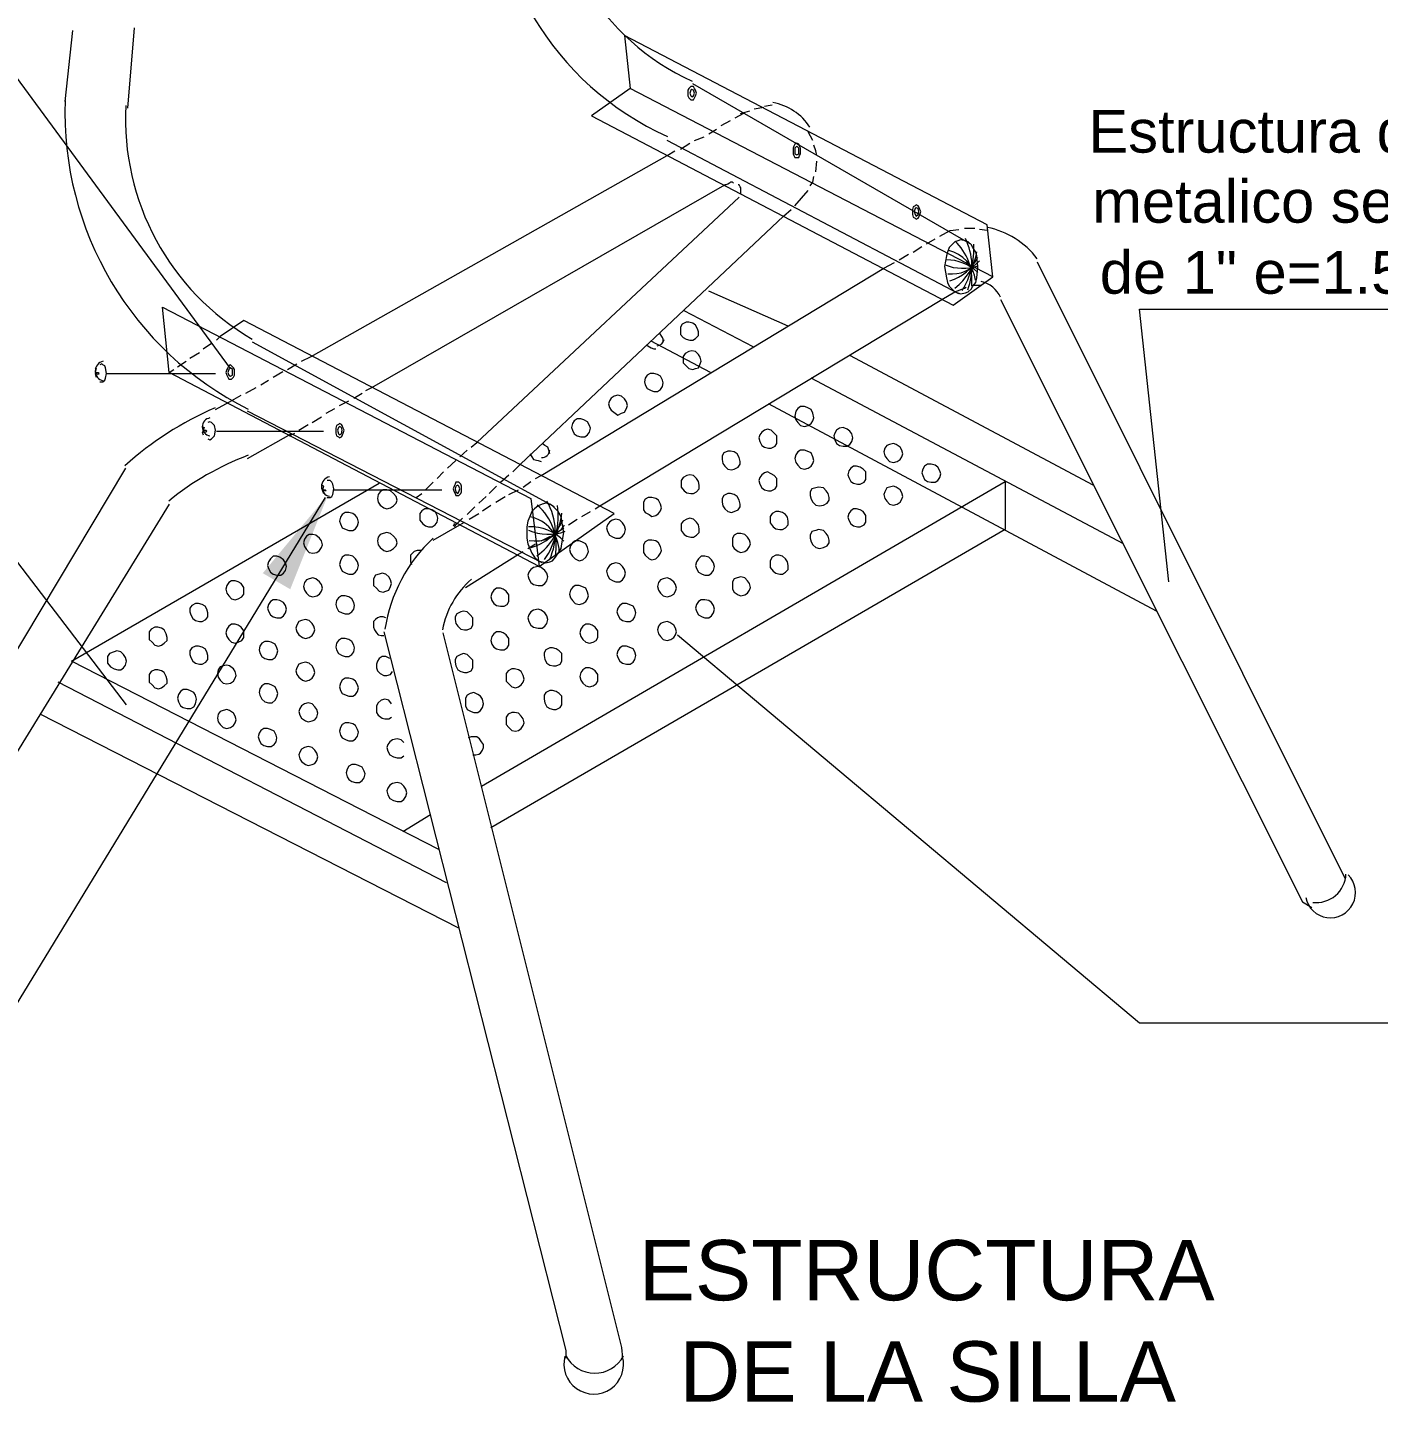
# Model space of a CAD drawing. Header units: inches. Extents: x 0.22 to 6.49, y 0.27 to 4.47.
# Drawn here: x 0.966 to 1.932, y 2.025 to 3.008 of the extents above; entities that cross this region are included whole.
import ezdxf

# ---------------------------------------------------------------- set-up
doc = ezdxf.new("R2010")
doc.units = ezdxf.units.IN
doc.header["$MEASUREMENT"] = 0
for name, color, linetype in [('PDF_PDF10_PDF9_PDF3_PDF5_0', 7, 'Continuous'), ('PDF_PDF10_PDF9_PDF3_PDF5_COTAS-01', 7, 'Continuous'), ('PDF_PDF10_PDF9_PDF3_PDF9_0', 7, 'Continuous'), ('PDF_Texto', 7, 'Continuous')]:
    doc.layers.add(name, color=color, linetype=linetype)
doc.styles.add('PDF Arial', font='arial.ttf')

msp = doc.modelspace()

# ---------------------------------------------------------------- linework, layer by layer
at = {"layer": 'PDF_PDF10_PDF9_PDF3_PDF5_0', "lineweight": 18}
for points in [[(1.04205, 3.0077), (1.03731, 2.95017)], [(0.99805, 3.00567), (0.99264, 2.95491)], [(1.63966, 2.85339), (1.44136, 2.96777)], [(1.63154, 2.81752), (1.42308, 2.92716)], [(1.16861, 2.77285), (1.42308, 2.91633)], [(1.21192, 2.75052), (1.46437, 2.89535)], [(1.47452, 2.88655), (1.28705, 2.71126)], [(1.50633, 2.87302), (1.31818, 2.69569)], [(1.33307, 2.68757), (1.57807, 2.83579)], [(1.68771, 2.84053), (1.90767, 2.39926)], [(1.37503, 2.66592), (1.61936, 2.81346)], [(1.50972, 2.79451), (1.45286, 2.81955)], [(1.66132, 2.81346), (1.87722, 2.38301), (1.88399, 2.37895)], [(1.48467, 2.77962), (1.43527, 2.80534)], [(1.34255, 2.66524), (1.12665, 2.783)], [(1.45422, 2.76134), (1.41158, 2.78368)], [(1.72764, 2.6808), (1.55371, 2.77353)], [(1.7493, 2.63884), (1.52596, 2.75728)], [(1.10025, 2.73495), (1.1104, 2.74036)], [(1.33375, 2.62531), (1.12326, 2.7336)], [(1.77299, 2.59079), (1.4955, 2.73901)], [(1.12326, 2.69976), (1.1544, 2.71735)], [(1.03596, 2.69299), (0.79434, 2.28894), (0.79434, 2.28352)], [(1.06709, 2.66727), (0.82547, 2.27405)], [(1.25592, 2.64155), (1.27487, 2.65238)], [(1.27893, 2.60771), (1.31683, 2.6314)], [(1.22072, 2.5759), (1.35067, 2.06221), (1.35067, 2.0568)], [(1.26268, 2.57522), (1.3906, 2.06424), (1.39128, 2.0568)], [(1.25998, 2.42024), (0.99738, 2.55492)], [(1.26539, 2.39655), (0.9879, 2.54003)], [(1.27419, 2.36406), (0.97504, 2.51702)]]:
    msp.add_lwpolyline(points, dxfattribs=at)
at = {"layer": 'PDF_PDF10_PDF9_PDF3_PDF5_0', "lineweight": 13}
for points in [[(1.11108, 2.76405), (0.95812, 2.97251)], [(1.78179, 2.61177), (1.76081, 2.80669)], [(1.02242, 2.76067), (1.10025, 2.76067)], [(1.03663, 2.52379), (0.8742, 2.7363), (0.66913, 2.7363)], [(1.10093, 2.71938), (1.17741, 2.71938)], [(1.18485, 2.67742), (1.26201, 2.67742)], [(1.17876, 2.67201), (0.86472, 2.15696), (0.61296, 2.15696)], [(1.43053, 2.57387), (1.76081, 2.29638)]]:
    msp.add_lwpolyline(points, dxfattribs=at)
at = {"layer": 'PDF_PDF10_PDF9_PDF3_PDF5_0', "lineweight": 5}
for points in [[(1.44068, 2.95626), (1.44204, 2.95626), (1.44271, 2.95762), (1.44339, 2.95897), (1.44407, 2.961), (1.44339, 2.96303), (1.44271, 2.96438), (1.44204, 2.96574), (1.44068, 2.96574), (1.44, 2.96574), (1.43865, 2.96438), (1.43797, 2.96303), (1.43797, 2.961), (1.43797, 2.95897), (1.43865, 2.95762), (1.44, 2.95626)], [(1.44068, 2.96371), (1.44, 2.96303), (1.43933, 2.961), (1.44, 2.95897), (1.44068, 2.95829), (1.44204, 2.95897), (1.44271, 2.961), (1.44204, 2.96303)], [(1.51581, 2.91498), (1.51716, 2.91498), (1.51784, 2.91633), (1.51851, 2.91768), (1.51851, 2.91972), (1.51851, 2.92175), (1.51784, 2.9231), (1.51716, 2.92445), (1.51581, 2.92513), (1.51445, 2.92445), (1.51378, 2.9231), (1.5131, 2.92175), (1.5131, 2.91972), (1.5131, 2.91768), (1.51378, 2.91633), (1.51445, 2.91498)], [(1.51581, 2.9231), (1.51445, 2.92175), (1.51445, 2.91972), (1.51445, 2.91768), (1.51581, 2.91701), (1.51716, 2.91768), (1.51716, 2.91972), (1.51716, 2.92175)], [(1.60108, 2.87099), (1.60244, 2.87166), (1.60311, 2.87234), (1.60379, 2.87437), (1.60447, 2.8764), (1.60379, 2.87775), (1.60311, 2.87978), (1.60244, 2.88046), (1.60108, 2.88114), (1.60041, 2.88046), (1.59905, 2.87978), (1.59838, 2.87775), (1.59838, 2.8764), (1.59838, 2.87437), (1.59905, 2.87234), (1.60041, 2.87166)], [(1.60108, 2.87911), (1.60041, 2.87843), (1.59973, 2.8764), (1.60041, 2.87437), (1.60108, 2.87302), (1.60244, 2.87437), (1.60311, 2.8764), (1.60244, 2.87843)], [(1.11108, 2.75661), (1.11176, 2.75661), (1.11311, 2.75796), (1.11379, 2.75931), (1.11379, 2.76134), (1.11379, 2.76337), (1.11311, 2.76473), (1.11176, 2.76608), (1.11108, 2.76676), (1.10973, 2.76608), (1.10905, 2.76473), (1.10837, 2.76337), (1.1077, 2.76134), (1.10837, 2.75931), (1.10905, 2.75796), (1.10973, 2.75661)], [(1.11108, 2.76473), (1.10973, 2.76337), (1.10905, 2.76134), (1.10973, 2.75931), (1.11108, 2.75864), (1.11243, 2.75931), (1.11243, 2.76134), (1.11243, 2.76337)], [(1.18891, 2.71464), (1.19027, 2.71532), (1.19094, 2.716), (1.19162, 2.71803), (1.1923, 2.72006), (1.19162, 2.72141), (1.19094, 2.72344), (1.19027, 2.72412), (1.18891, 2.7248), (1.18824, 2.72412), (1.18688, 2.72344), (1.1862, 2.72141), (1.1862, 2.72006), (1.1862, 2.71803), (1.18688, 2.716), (1.18824, 2.71532)], [(1.18891, 2.72277), (1.18824, 2.72209), (1.18756, 2.72006), (1.18824, 2.71735), (1.18891, 2.71668), (1.19027, 2.71735), (1.19094, 2.72006), (1.19027, 2.72209)], [(1.27351, 2.67336), (1.27419, 2.67336), (1.27554, 2.67471), (1.27622, 2.67607), (1.27622, 2.6781), (1.27622, 2.68013), (1.27554, 2.68148), (1.27419, 2.68284), (1.27351, 2.68284), (1.27216, 2.68284), (1.27148, 2.68148), (1.2708, 2.68013), (1.27013, 2.6781), (1.2708, 2.67607), (1.27148, 2.67471), (1.27216, 2.67336)], [(1.27351, 2.6808), (1.27216, 2.68013), (1.27148, 2.6781), (1.27216, 2.67607), (1.27351, 2.67471), (1.27419, 2.67607), (1.27487, 2.6781), (1.27419, 2.68013)]]:
    msp.add_lwpolyline(points, close=True, dxfattribs=at)
at = {"layer": 'PDF_PDF10_PDF9_PDF3_PDF5_0', "lineweight": 18}
for points in [[(1.63289, 2.8561), (1.63086, 2.85542), (1.62883, 2.85474), (1.6268, 2.85271), (1.62477, 2.85068), (1.62342, 2.8473), (1.62274, 2.84459), (1.62139, 2.83715), (1.62274, 2.82902), (1.62342, 2.82564), (1.62477, 2.82293), (1.6268, 2.8209), (1.62883, 2.81887), (1.63086, 2.8182), (1.63289, 2.81752), (1.63628, 2.8182), (1.63831, 2.81887), (1.64034, 2.8209), (1.64169, 2.82293), (1.64372, 2.82564), (1.6444, 2.82902), (1.64508, 2.83715), (1.6444, 2.84459), (1.64372, 2.8473), (1.64169, 2.85068), (1.64034, 2.85271), (1.63831, 2.85474), (1.63628, 2.85542)], [(1.33645, 2.66795), (1.33375, 2.66727), (1.33104, 2.66592), (1.32833, 2.66388), (1.3263, 2.66185), (1.32495, 2.65847), (1.3236, 2.65509), (1.32292, 2.65103), (1.32292, 2.64696), (1.32292, 2.6429), (1.3236, 2.63884), (1.32495, 2.63546), (1.3263, 2.63208), (1.32833, 2.62937), (1.33104, 2.62666), (1.33375, 2.62598), (1.33645, 2.62531), (1.33916, 2.62598), (1.34119, 2.62666), (1.34322, 2.62937), (1.34525, 2.63208), (1.34728, 2.63546), (1.34796, 2.63884), (1.34864, 2.6429), (1.34931, 2.64696), (1.34864, 2.65103), (1.34796, 2.65509), (1.34728, 2.65847), (1.34525, 2.66185), (1.34322, 2.66388), (1.34119, 2.66592), (1.33916, 2.66727)]]:
    msp.add_lwpolyline(points, close=True, dxfattribs=at)
at = {"layer": 'PDF_PDF10_PDF9_PDF3_PDF5_0', "lineweight": 5}
for points in [[(1.0143, 2.76473), (1.01497, 2.76405), (1.0143, 2.76134), (1.01633, 2.76134), (1.017, 2.76067), (1.01633, 2.75999), (1.0143, 2.76067), (1.01497, 2.75796)], [(1.01768, 2.75458), (1.01904, 2.75458), (1.01971, 2.75458), (1.02107, 2.75593), (1.02174, 2.75728), (1.02242, 2.76067), (1.02174, 2.76473), (1.02107, 2.76608), (1.01971, 2.76676), (1.01904, 2.76744), (1.01768, 2.76676)], [(1.09078, 2.72277), (1.09213, 2.72209), (1.09145, 2.72006), (1.09348, 2.72006), (1.09416, 2.71938), (1.09348, 2.71871), (1.09078, 2.71871), (1.09145, 2.71668)], [(1.09484, 2.71397), (1.09619, 2.71329), (1.09754, 2.71397), (1.09822, 2.71464), (1.09957, 2.716), (1.10025, 2.72006), (1.09957, 2.72344), (1.09822, 2.7248), (1.09754, 2.72547), (1.09619, 2.72615), (1.09484, 2.72547)], [(1.18011, 2.67201), (1.18079, 2.67201), (1.18214, 2.67201), (1.1835, 2.67268), (1.18417, 2.67404), (1.18485, 2.6781), (1.18417, 2.68148), (1.1835, 2.68284), (1.18214, 2.68419), (1.18079, 2.68419), (1.18011, 2.68419)], [(1.17673, 2.6808), (1.17741, 2.68013), (1.17673, 2.67742), (1.17876, 2.67742), (1.17944, 2.67674), (1.17876, 2.67674), (1.17673, 2.67674), (1.17741, 2.67471)], [(1.27284, 2.65373), (1.2708, 2.65103)]]:
    msp.add_lwpolyline(points, dxfattribs=at)
at = {"layer": 'PDF_PDF10_PDF9_PDF3_PDF5_0', "lineweight": 18}
for centre, radius, start, end in [((1.51005, 3.12377), 0.21218, 175.5615, 245.90154), ((1.51005, 3.12377), 0.16886, 175.5615, 245.90144), ((1.22986, 2.94713), 0.23722, 177.90711, 243.4021), ((1.21768, 2.94239), 0.18172, 176.89638, 239.88095), ((1.51413, 2.84145), 0.1121, 98.18572, 101.0288), ((1.49178, 2.91532), 0.03959, 32.48598, 79.99212), ((1.64, 2.80635), 0.0599, 37.30965, 78.42058), ((1.64271, 2.80635), 0.02064, 24.91798, 76.11895), ((1.19061, 2.52412), 0.23045, 113.14821, 132.2752), ((1.19331, 2.51533), 0.19932, 110.42898, 129.3639), ((1.33205, 2.56067), 0.11201, 132.80274, 171.1891), ((1.32529, 2.56541), 0.06396, 131.1383, 169.15651), ((1.89718, 2.38944), 0.01794, 190.80618, 45.10478), ((1.88703, 2.40366), 0.02132, 263.64999, 357.4452), ((1.37063, 2.0524), 0.02132, 164.38287, 15.05158), ((1.37131, 2.06932), 0.02335, 207.5976, 331.83652)]:
    msp.add_arc(centre, radius, start, end, dxfattribs=at)
at = {"layer": 'PDF_PDF10_PDF9_PDF3_PDF5_0', "lineweight": 5}
for centre, radius, start, end in [((1.0214, 2.76236), 0.00711, 101.20548, 258.77126), ((1.09721, 2.72243), 0.00643, 97.87069, 262.15525), ((1.18316, 2.67979), 0.00711, 101.20548, 258.77126), ((1.2549, 2.66084), 0.01794, 329.65635, 335.67616)]:
    msp.add_arc(centre, radius, start, end, dxfattribs=at)
at = {"layer": 'PDF_PDF10_PDF9_PDF3_PDF5_0', "transparency": 33554559}
msp.add_solid([(1.13409, 2.61786), (1.18079, 2.67404), (1.15372, 2.60636)], dxfattribs=at)
at = {"layer": 'PDF_PDF10_PDF9_PDF3_PDF5_COTAS-01', "lineweight": 18}
msp.add_lwpolyline([(1.39263, 3.00228), (1.39669, 2.96438), (1.36894, 2.94476), (1.62748, 2.8094), (1.6559, 2.8297), (1.65184, 2.86692)], close=True, dxfattribs=at)
for points in [[(1.6559, 2.8297), (1.39669, 2.96438)], [(1.49212, 2.95085), (1.48535, 2.94949)], [(1.46166, 2.93799), (1.46843, 2.94137)], [(1.47181, 2.9434), (1.47791, 2.94679)], [(1.48197, 2.94814), (1.4752, 2.94611)], [(1.44271, 2.92716), (1.44948, 2.92987)], [(1.45286, 2.9319), (1.45828, 2.93528)], [(1.52731, 2.92716), (1.52393, 2.93325)], [(1.42308, 2.91633), (1.4285, 2.91972)], [(1.43256, 2.92107), (1.43933, 2.92513)], [(1.53002, 2.91633), (1.52934, 2.91972), (1.52799, 2.92378)], [(1.52934, 2.90483), (1.53002, 2.91227)], [(1.52528, 2.89467), (1.52731, 2.89738), (1.52799, 2.90144)], [(1.47046, 2.8967), (1.46978, 2.89738), (1.46843, 2.89738), (1.46775, 2.8967), (1.4664, 2.89603), (1.46505, 2.89535), (1.46437, 2.89535)], [(1.47588, 2.88926), (1.47588, 2.89061), (1.47588, 2.89197), (1.47588, 2.89332), (1.4752, 2.894), (1.47452, 2.89535), (1.47384, 2.89535)], [(1.51445, 2.88046), (1.51919, 2.88588), (1.52393, 2.89129)], [(1.50633, 2.87302), (1.51175, 2.87775)], [(1.618, 2.8588), (1.62545, 2.86286), (1.63154, 2.86354)], [(1.64304, 2.86422), (1.6356, 2.86422)], [(1.65184, 2.86286), (1.64643, 2.86354)], [(1.59905, 2.8473), (1.60514, 2.85136)], [(1.60853, 2.85339), (1.61462, 2.85677)], [(1.5889, 2.84188), (1.59567, 2.84594)], [(1.57807, 2.83579), (1.58552, 2.83985)], [(1.61936, 2.81346), (1.62883, 2.81887), (1.6356, 2.82158), (1.63695, 2.82226)], [(1.64778, 2.82361), (1.64169, 2.82361), (1.64034, 2.82293)], [(1.06709, 2.76134), (1.06235, 2.80804), (1.32563, 2.67133), (1.33172, 2.6226), (1.38518, 2.6605), (1.12056, 2.79857), (1.10364, 2.78706), (1.10093, 2.78436)], [(1.09145, 2.77826), (1.09754, 2.78232)], [(1.08198, 2.7715), (1.08875, 2.77556)], [(1.16184, 2.76947), (1.16861, 2.77285)], [(1.33172, 2.6226), (1.06709, 2.76134), (1.07047, 2.76337)], [(1.07318, 2.7654), (1.07927, 2.76947)], [(1.14154, 2.75796), (1.1483, 2.76202)], [(1.15169, 2.76337), (1.15846, 2.76744)], [(1.13274, 2.75255), (1.13815, 2.75593)], [(1.1104, 2.74036), (1.11852, 2.7451)], [(1.12191, 2.74645), (1.12935, 2.75052)], [(1.19906, 2.74307), (1.20516, 2.74645)], [(1.20786, 2.74848), (1.21192, 2.75052)], [(1.17944, 2.73224), (1.18553, 2.73563)], [(1.18891, 2.73766), (1.19568, 2.74104)], [(1.15981, 2.72006), (1.16658, 2.72412)], [(1.16928, 2.72547), (1.17605, 2.72953)], [(1.15304, 2.716), (1.1571, 2.71803)], [(1.27487, 2.70111), (1.28028, 2.70585)], [(1.28299, 2.70788), (1.28705, 2.71126)], [(1.26607, 2.69299), (1.27216, 2.6984)], [(1.31277, 2.69028), (1.31818, 2.69569)], [(1.25862, 2.68554), (1.26336, 2.69028)], [(1.30397, 2.68284), (1.31006, 2.68825)], [(1.32021, 2.67945), (1.32563, 2.68351)], [(1.32901, 2.68554), (1.33307, 2.68757)], [(1.24373, 2.67201), (1.24779, 2.67471)], [(1.2505, 2.67742), (1.25592, 2.68284)], [(1.29585, 2.67471), (1.30126, 2.68013)], [(1.31006, 2.67404), (1.31683, 2.67742)], [(1.28028, 2.65982), (1.28569, 2.66524)], [(1.2884, 2.66795), (1.29382, 2.67268)], [(1.29111, 2.66253), (1.2972, 2.66659)], [(1.30058, 2.66862), (1.30735, 2.67268)], [(1.37165, 2.66388), (1.37503, 2.66592)], [(1.27216, 2.65238), (1.2769, 2.65712)], [(1.27487, 2.65238), (1.27825, 2.65441)], [(1.28163, 2.65644), (1.2884, 2.6605)], [(1.3527, 2.65238), (1.35879, 2.65644)], [(1.36217, 2.65847), (1.36826, 2.66185)], [(1.33307, 2.64087), (1.33984, 2.64426)], [(1.34322, 2.64629), (1.34931, 2.65035)], [(1.3236, 2.63546), (1.32901, 2.63884)], [(1.31683, 2.6314), (1.32021, 2.63343)]]:
    msp.add_lwpolyline(points, dxfattribs=at)
at = {"layer": 'PDF_PDF10_PDF9_PDF3_PDF5_COTAS-01', "lineweight": 13}
for points in [[(1.76081, 2.80669), (1.99701, 2.80669)], [(1.76081, 2.29638), (1.99701, 2.29638)]]:
    msp.add_lwpolyline(points, dxfattribs=at)
for centre, radius, start, end in [((1.60277, 2.82733), 0.03824, 354.36943, 46.93321), ((1.58721, 2.84899), 0.05516, 328.11811, 4.29554), ((1.59533, 2.83681), 0.04568, 339.04905, 26.36144), ((1.6224, 2.80838), 0.0335, 47.05979, 89.55486), ((1.62646, 2.85711), 0.02538, 264.05621, 321.32261), ((1.61834, 2.82395), 0.02538, 7.35555, 76.23885), ((1.61631, 2.85779), 0.03215, 286.10052, 334.05618), ((1.60413, 2.8544), 0.04095, 306.91461, 350.49657), ((1.63458, 2.87065), 0.03486, 248.71972, 287.88064), ((1.30566, 2.63715), 0.03824, 349.42019, 49.98245), ((1.29009, 2.65881), 0.05516, 325.45332, 7.80589), ((1.29754, 2.64663), 0.04568, 335.24788, 29.88271), ((1.32055, 2.63309), 0.02538, 0.19211, 79.87616), ((1.31852, 2.66761), 0.03215, 283.09584, 338.66975), ((1.30701, 2.66422), 0.04095, 304.09056, 355.11645), ((1.33815, 2.68047), 0.03485, 246.09883, 290.45701), ((1.32529, 2.61752), 0.0335, 44.03848, 92.08232), ((1.32867, 2.66625), 0.02538, 260.39787, 326.26638)]:
    msp.add_arc(centre, radius, start, end, dxfattribs=at)
at = {"layer": 'PDF_PDF10_PDF9_PDF3_PDF9_0', "lineweight": 18}
for points in [[(1.44339, 2.78571), (1.44542, 2.78774), (1.44542, 2.79045), (1.44474, 2.79248), (1.44339, 2.79518), (1.44136, 2.79654), (1.43865, 2.79721), (1.43662, 2.79721), (1.43391, 2.79586), (1.43256, 2.79383), (1.43256, 2.79112), (1.43256, 2.78842), (1.43459, 2.78639), (1.43662, 2.78503), (1.43933, 2.78436), (1.44136, 2.78436)], [(1.44542, 2.76473), (1.44677, 2.76744), (1.44745, 2.76947), (1.44677, 2.77217), (1.44542, 2.7742), (1.44339, 2.77623), (1.44068, 2.77691), (1.43865, 2.77623), (1.43594, 2.77488), (1.43459, 2.77285), (1.43459, 2.77082), (1.43459, 2.76811), (1.43662, 2.76608), (1.43865, 2.76405), (1.44136, 2.76337), (1.44339, 2.76405)], [(1.41835, 2.74916), (1.4197, 2.75119), (1.42038, 2.7539), (1.4197, 2.75593), (1.41835, 2.75864), (1.41632, 2.75999), (1.41361, 2.76067), (1.4109, 2.76067), (1.40887, 2.75931), (1.40752, 2.75728), (1.40684, 2.75458), (1.40752, 2.75255), (1.40887, 2.74984), (1.41158, 2.74848), (1.41361, 2.74781), (1.41632, 2.74781)], [(1.39263, 2.73292), (1.39398, 2.73563), (1.39466, 2.73766), (1.39398, 2.74036), (1.39263, 2.74239), (1.3906, 2.74442), (1.38789, 2.7451), (1.38518, 2.74442), (1.38315, 2.74307), (1.3818, 2.74104), (1.38112, 2.73901), (1.3818, 2.7363), (1.38315, 2.73427), (1.38586, 2.73224), (1.38789, 2.73089), (1.3906, 2.73224)], [(1.52596, 2.7248), (1.52731, 2.72683), (1.52799, 2.72886), (1.52731, 2.73224), (1.52596, 2.73495), (1.52325, 2.7363), (1.52122, 2.73698), (1.51851, 2.73698), (1.51648, 2.73563), (1.51513, 2.7336), (1.51445, 2.73021), (1.51513, 2.7275), (1.51648, 2.72547), (1.51851, 2.72344), (1.52122, 2.72277), (1.52393, 2.72344)], [(1.36623, 2.71668), (1.36759, 2.71871), (1.36826, 2.72141), (1.36759, 2.72344), (1.36623, 2.72615), (1.36353, 2.7275), (1.3615, 2.72818), (1.35879, 2.72818), (1.35676, 2.72683), (1.3554, 2.7248), (1.35473, 2.72209), (1.3554, 2.72006), (1.35676, 2.71735), (1.35879, 2.716), (1.3615, 2.71532), (1.3642, 2.71532)], [(1.50024, 2.70855), (1.50159, 2.71058), (1.50159, 2.71329), (1.50159, 2.716), (1.49956, 2.71803), (1.49753, 2.72006), (1.49483, 2.72074), (1.4928, 2.72006), (1.49076, 2.71871), (1.48941, 2.71668), (1.48873, 2.71464), (1.48941, 2.71194), (1.49076, 2.70923), (1.4928, 2.70788), (1.4955, 2.7072), (1.49753, 2.7072)], [(1.55371, 2.70991), (1.55506, 2.71194), (1.55574, 2.71464), (1.55506, 2.71735), (1.55371, 2.71938), (1.55168, 2.72074), (1.54897, 2.72209), (1.54626, 2.72141), (1.54423, 2.72006), (1.54288, 2.71803), (1.5422, 2.716), (1.54288, 2.71329), (1.54423, 2.71058), (1.54626, 2.70923), (1.54897, 2.70855), (1.55168, 2.70855)], [(1.47384, 2.69366), (1.4752, 2.69569), (1.4752, 2.69772), (1.47452, 2.70043), (1.47317, 2.70314), (1.47114, 2.70449), (1.46843, 2.70517), (1.4664, 2.70517), (1.46369, 2.70382), (1.46234, 2.70179), (1.46234, 2.69908), (1.46302, 2.69637), (1.46437, 2.69434), (1.4664, 2.69231), (1.46911, 2.69163), (1.47114, 2.69231)], [(1.52596, 2.69434), (1.52731, 2.69637), (1.52799, 2.6984), (1.52731, 2.70111), (1.52596, 2.70382), (1.52325, 2.70517), (1.52122, 2.70585), (1.51851, 2.70585), (1.51648, 2.70449), (1.51513, 2.70246), (1.51445, 2.69976), (1.51513, 2.69705), (1.51648, 2.69502), (1.51851, 2.69299), (1.52122, 2.69231), (1.52393, 2.69299)], [(1.58958, 2.69908), (1.59093, 2.70111), (1.59161, 2.70314), (1.59093, 2.70585), (1.58958, 2.70788), (1.58687, 2.70991), (1.58484, 2.71058), (1.58213, 2.70991), (1.5801, 2.70923), (1.57875, 2.7072), (1.57807, 2.70449), (1.57875, 2.70179), (1.5801, 2.69976), (1.58213, 2.69772), (1.58484, 2.69705), (1.58755, 2.69772)], [(1.56386, 2.68284), (1.56521, 2.68487), (1.56521, 2.68757), (1.56521, 2.69028), (1.56318, 2.69231), (1.56115, 2.69366), (1.55844, 2.69434), (1.55641, 2.69434), (1.55438, 2.69299), (1.55303, 2.69096), (1.55235, 2.68825), (1.55303, 2.68622), (1.55438, 2.68351), (1.55641, 2.68216), (1.55912, 2.68148), (1.56115, 2.68148)], [(1.61665, 2.68419), (1.618, 2.68622), (1.61868, 2.68893), (1.618, 2.69096), (1.61665, 2.69366), (1.61462, 2.69502), (1.61191, 2.69569), (1.6092, 2.69569), (1.60717, 2.69434), (1.60582, 2.69231), (1.60514, 2.6896), (1.60582, 2.68757), (1.60717, 2.68487), (1.6092, 2.68351), (1.61191, 2.68284), (1.61462, 2.68284)], [(1.44407, 2.67607), (1.4461, 2.6781), (1.4461, 2.6808), (1.44542, 2.68351), (1.44407, 2.68554), (1.44204, 2.68757), (1.43933, 2.68825), (1.4373, 2.68757), (1.43459, 2.68622), (1.43324, 2.68419), (1.43324, 2.68216), (1.43324, 2.67945), (1.43527, 2.67674), (1.4373, 2.67539), (1.44, 2.67471), (1.44204, 2.67471)], [(1.50024, 2.6781), (1.50159, 2.68013), (1.50159, 2.68284), (1.50159, 2.68554), (1.49956, 2.68757), (1.49753, 2.68893), (1.49483, 2.69028), (1.4928, 2.6896), (1.49076, 2.68825), (1.48941, 2.68622), (1.48873, 2.68419), (1.48941, 2.68148), (1.49076, 2.67877), (1.4928, 2.67742), (1.4955, 2.67674), (1.49753, 2.67674)], [(1.22749, 2.66592), (1.22952, 2.66795), (1.2302, 2.66998), (1.22952, 2.67268), (1.22749, 2.67471), (1.22546, 2.67674), (1.22275, 2.67742), (1.22004, 2.67742), (1.21801, 2.67607), (1.21666, 2.67404), (1.21598, 2.67133), (1.21666, 2.66862), (1.21801, 2.66659), (1.22072, 2.66456), (1.22275, 2.66388), (1.22546, 2.66456)], [(1.47384, 2.66321), (1.4752, 2.66524), (1.4752, 2.66727), (1.47452, 2.66998), (1.47317, 2.67268), (1.47114, 2.67404), (1.46843, 2.67471), (1.4664, 2.67471), (1.46369, 2.67336), (1.46234, 2.67133), (1.46234, 2.66862), (1.46302, 2.66592), (1.46437, 2.66388), (1.4664, 2.66185), (1.46911, 2.66118), (1.47114, 2.66185)], [(1.53746, 2.66795), (1.53882, 2.66998), (1.53882, 2.67201), (1.53814, 2.67471), (1.53679, 2.67674), (1.53476, 2.67877), (1.53137, 2.67945), (1.52934, 2.67877), (1.52664, 2.6781), (1.52528, 2.67607), (1.52528, 2.67336), (1.52596, 2.67065), (1.52731, 2.66862), (1.52934, 2.66659), (1.53205, 2.66592), (1.53476, 2.66659)], [(1.58958, 2.66862), (1.59093, 2.67065), (1.59161, 2.67268), (1.59093, 2.67539), (1.58958, 2.67742), (1.58687, 2.67945), (1.58484, 2.68013), (1.58213, 2.67945), (1.5801, 2.67877), (1.57875, 2.67607), (1.57807, 2.67404), (1.57875, 2.67133), (1.5801, 2.6693), (1.58213, 2.66727), (1.58484, 2.66659), (1.58755, 2.66727)], [(1.25727, 2.65238), (1.25862, 2.65441), (1.2593, 2.65712), (1.25862, 2.65915), (1.25727, 2.66185), (1.25524, 2.66321), (1.25253, 2.66388), (1.24982, 2.66388), (1.24779, 2.66253), (1.24644, 2.6605), (1.24644, 2.65779), (1.24644, 2.65576), (1.24847, 2.65306), (1.2505, 2.6517), (1.25253, 2.65103), (1.25524, 2.65103)], [(1.41699, 2.6605), (1.41835, 2.66253), (1.41902, 2.66456), (1.41835, 2.66727), (1.41699, 2.66998), (1.41496, 2.67133), (1.41226, 2.67201), (1.40955, 2.67201), (1.40752, 2.67065), (1.40616, 2.66862), (1.40616, 2.66592), (1.40616, 2.66321), (1.40752, 2.66118), (1.41023, 2.65982), (1.41226, 2.65847), (1.41496, 2.65915)], [(1.56386, 2.65238), (1.56521, 2.65441), (1.56521, 2.65712), (1.56521, 2.65915), (1.56318, 2.66185), (1.56115, 2.66321), (1.55844, 2.66388), (1.55641, 2.66388), (1.55438, 2.66253), (1.55303, 2.6605), (1.55235, 2.65779), (1.55303, 2.65576), (1.55438, 2.65306), (1.55641, 2.6517), (1.55912, 2.65103), (1.56115, 2.65103)], [(1.20042, 2.64967), (1.20177, 2.6517), (1.20245, 2.65441), (1.20177, 2.65712), (1.20042, 2.65915), (1.19839, 2.6605), (1.19568, 2.66118), (1.19297, 2.66118), (1.19094, 2.65982), (1.18959, 2.65779), (1.18891, 2.65509), (1.18959, 2.65306), (1.19094, 2.65035), (1.19365, 2.649), (1.19568, 2.64832), (1.19839, 2.64832)], [(1.39128, 2.64426), (1.39263, 2.64629), (1.39331, 2.649), (1.39263, 2.6517), (1.39128, 2.65373), (1.38924, 2.65576), (1.38654, 2.65644), (1.38383, 2.65576), (1.3818, 2.65441), (1.38045, 2.65238), (1.37977, 2.65035), (1.38045, 2.64764), (1.3818, 2.64493), (1.38451, 2.64358), (1.38654, 2.6429), (1.38924, 2.6429)], [(1.44407, 2.64493), (1.4461, 2.64696), (1.4461, 2.64967), (1.44542, 2.65238), (1.44407, 2.65441), (1.44204, 2.65644), (1.43933, 2.65712), (1.4373, 2.65644), (1.43459, 2.65509), (1.43324, 2.65306), (1.43324, 2.65103), (1.43324, 2.64832), (1.43527, 2.64561), (1.4373, 2.64426), (1.44, 2.64358), (1.44204, 2.64358)], [(1.50768, 2.65035), (1.50972, 2.65238), (1.50972, 2.65509), (1.50904, 2.65779), (1.50768, 2.65982), (1.50565, 2.66118), (1.50295, 2.66185), (1.50092, 2.66185), (1.49821, 2.6605), (1.49686, 2.65847), (1.49686, 2.65576), (1.49686, 2.65373), (1.49889, 2.65103), (1.50092, 2.64967), (1.50362, 2.649), (1.50565, 2.649)], [(1.1747, 2.63411), (1.17605, 2.63614), (1.17673, 2.63817), (1.17605, 2.64087), (1.1747, 2.6429), (1.17199, 2.64493), (1.16996, 2.64561), (1.16725, 2.64561), (1.16522, 2.64426), (1.16387, 2.64223), (1.16319, 2.63952), (1.16387, 2.63681), (1.16522, 2.63478), (1.16725, 2.63275), (1.16996, 2.63208), (1.17267, 2.63275)], [(1.22749, 2.63546), (1.22952, 2.63749), (1.2302, 2.63952), (1.22952, 2.64223), (1.22749, 2.64426), (1.22546, 2.64629), (1.22275, 2.64696), (1.22004, 2.64629), (1.21801, 2.64561), (1.21666, 2.64358), (1.21598, 2.64087), (1.21666, 2.63817), (1.21801, 2.63614), (1.22072, 2.63411), (1.22275, 2.63343), (1.22546, 2.63411)], [(1.48061, 2.63478), (1.48197, 2.63681), (1.48264, 2.63884), (1.48197, 2.64155), (1.48061, 2.64358), (1.47858, 2.64561), (1.47588, 2.64629), (1.47317, 2.64629), (1.47114, 2.64493), (1.46978, 2.6429), (1.46978, 2.6402), (1.46978, 2.63749), (1.47114, 2.63546), (1.47384, 2.63343), (1.47588, 2.63275), (1.47858, 2.63343)], [(1.53746, 2.63749), (1.53882, 2.63952), (1.53882, 2.64155), (1.53814, 2.64426), (1.53679, 2.64629), (1.53476, 2.64832), (1.53137, 2.649), (1.52934, 2.64832), (1.52664, 2.64764), (1.52528, 2.64493), (1.52528, 2.6429), (1.52596, 2.6402), (1.52731, 2.63817), (1.52934, 2.63614), (1.53205, 2.63546), (1.53476, 2.63614)], [(1.36488, 2.62937), (1.36623, 2.6314), (1.36691, 2.63343), (1.36623, 2.63614), (1.36488, 2.63884), (1.36217, 2.6402), (1.36014, 2.64087), (1.35744, 2.64087), (1.3554, 2.63952), (1.35405, 2.63749), (1.35337, 2.63478), (1.35405, 2.63208), (1.3554, 2.63004), (1.35744, 2.62801), (1.36014, 2.62666), (1.36285, 2.62734)], [(1.41699, 2.63004), (1.41835, 2.63208), (1.41902, 2.63411), (1.41835, 2.63681), (1.41699, 2.63952), (1.41496, 2.64087), (1.41226, 2.64155), (1.40955, 2.64155), (1.40752, 2.6402), (1.40616, 2.63817), (1.40616, 2.63546), (1.40616, 2.63275), (1.40752, 2.63072), (1.41023, 2.62801), (1.41226, 2.62734), (1.41496, 2.62801)], [(1.14898, 2.61786), (1.15033, 2.61989), (1.15101, 2.6226), (1.15033, 2.62531), (1.14898, 2.62734), (1.14627, 2.62937), (1.14424, 2.63004), (1.14154, 2.63004), (1.13951, 2.62801), (1.13815, 2.62598), (1.13748, 2.62328), (1.13815, 2.62125), (1.13951, 2.61854), (1.14154, 2.61719), (1.14424, 2.61651), (1.14695, 2.61651)], [(1.20042, 2.61854), (1.20177, 2.62057), (1.20245, 2.62328), (1.20177, 2.62598), (1.20042, 2.62801), (1.19839, 2.63004), (1.19568, 2.63072), (1.19297, 2.63072), (1.19094, 2.62937), (1.18959, 2.62666), (1.18891, 2.62395), (1.18959, 2.62192), (1.19094, 2.61922), (1.19365, 2.61786), (1.19568, 2.61719), (1.19839, 2.61719)], [(1.39128, 2.61312), (1.39263, 2.61516), (1.39331, 2.61786), (1.39263, 2.62057), (1.39128, 2.6226), (1.38924, 2.62463), (1.38654, 2.62531), (1.38383, 2.62463), (1.3818, 2.62328), (1.38045, 2.62125), (1.37977, 2.61922), (1.38045, 2.61651), (1.3818, 2.6138), (1.38451, 2.61245), (1.38654, 2.61177), (1.38924, 2.61177)], [(1.45489, 2.61786), (1.45625, 2.61989), (1.45692, 2.6226), (1.45625, 2.62531), (1.45489, 2.62734), (1.45286, 2.62937), (1.45016, 2.63004), (1.44745, 2.63004), (1.44542, 2.62801), (1.44407, 2.62598), (1.44339, 2.62328), (1.44407, 2.62125), (1.44542, 2.61854), (1.44813, 2.61719), (1.45016, 2.61651), (1.45286, 2.61651)], [(1.50768, 2.61854), (1.50972, 2.62057), (1.50972, 2.62328), (1.50904, 2.62598), (1.50768, 2.62801), (1.50565, 2.63004), (1.50295, 2.63072), (1.50092, 2.63072), (1.49821, 2.62937), (1.49686, 2.62666), (1.49686, 2.62395), (1.49686, 2.62192), (1.49889, 2.61922), (1.50092, 2.61786), (1.50362, 2.61719), (1.50565, 2.61719)], [(1.22411, 2.60568), (1.22546, 2.60839), (1.22614, 2.61042), (1.22546, 2.61312), (1.22411, 2.61516), (1.22208, 2.61719), (1.21937, 2.61786), (1.21734, 2.61719), (1.21463, 2.61651), (1.21328, 2.6138), (1.21328, 2.61177), (1.21328, 2.60906), (1.21531, 2.60703), (1.21734, 2.605), (1.22004, 2.60433), (1.22208, 2.605)], [(1.33578, 2.61042), (1.33713, 2.61245), (1.33781, 2.61516), (1.33713, 2.61786), (1.33578, 2.61989), (1.33307, 2.62192), (1.33104, 2.6226), (1.32766, 2.62192), (1.32563, 2.62057), (1.32427, 2.61854), (1.3236, 2.61651), (1.32427, 2.6138), (1.32563, 2.61109), (1.32766, 2.60974), (1.33104, 2.60906), (1.33375, 2.60906)], [(1.48061, 2.60365), (1.48197, 2.60568), (1.48264, 2.60771), (1.48197, 2.61042), (1.48061, 2.61245), (1.47858, 2.61448), (1.47588, 2.61516), (1.47317, 2.61448), (1.47114, 2.6138), (1.46978, 2.61177), (1.46978, 2.60906), (1.46978, 2.60636), (1.47114, 2.60433), (1.47384, 2.6023), (1.47588, 2.60162), (1.47858, 2.6023)], [(1.1192, 2.60094), (1.12056, 2.60297), (1.12056, 2.605), (1.12056, 2.60771), (1.11852, 2.61042), (1.11649, 2.61177), (1.11446, 2.61245), (1.11176, 2.61245), (1.10973, 2.61109), (1.10837, 2.60906), (1.1077, 2.60636), (1.10837, 2.60365), (1.10973, 2.60162), (1.11176, 2.59959), (1.11446, 2.59891), (1.11649, 2.59959)], [(1.1747, 2.60297), (1.17605, 2.605), (1.17673, 2.60703), (1.17605, 2.60974), (1.1747, 2.61177), (1.17199, 2.6138), (1.16996, 2.61448), (1.16725, 2.6138), (1.16522, 2.61312), (1.16387, 2.61109), (1.16319, 2.60839), (1.16387, 2.60568), (1.16522, 2.60365), (1.16725, 2.60162), (1.16996, 2.60094), (1.17267, 2.60162)], [(1.30871, 2.59553), (1.31006, 2.59756), (1.31006, 2.60027), (1.31006, 2.6023), (1.30803, 2.605), (1.306, 2.60636), (1.30397, 2.60703), (1.30126, 2.60703), (1.29923, 2.60568), (1.29788, 2.60365), (1.2972, 2.60094), (1.29788, 2.59824), (1.29923, 2.5962), (1.30126, 2.59485), (1.30397, 2.59417), (1.30668, 2.59417)], [(1.36488, 2.59756), (1.36623, 2.59959), (1.36691, 2.60162), (1.36623, 2.60433), (1.36488, 2.60703), (1.36217, 2.60839), (1.36014, 2.60906), (1.35744, 2.60906), (1.3554, 2.60771), (1.35405, 2.60568), (1.35337, 2.60297), (1.35405, 2.60027), (1.3554, 2.59824), (1.35744, 2.5962), (1.36014, 2.59553), (1.36285, 2.5962)], [(1.42782, 2.60297), (1.42918, 2.605), (1.42985, 2.60703), (1.42918, 2.60974), (1.42782, 2.61177), (1.42512, 2.6138), (1.42308, 2.61448), (1.42038, 2.6138), (1.41835, 2.61312), (1.41699, 2.61109), (1.41632, 2.60839), (1.41699, 2.60568), (1.41835, 2.60365), (1.42038, 2.60162), (1.42308, 2.60094), (1.42579, 2.60162)], [(1.09348, 2.5847), (1.09484, 2.58673), (1.09484, 2.58944), (1.09416, 2.59214), (1.09281, 2.59417), (1.09078, 2.59553), (1.08807, 2.5962), (1.08604, 2.5962), (1.08333, 2.59485), (1.08198, 2.59282), (1.08198, 2.59011), (1.08265, 2.58808), (1.08401, 2.58538), (1.08604, 2.58402), (1.08875, 2.58335), (1.09078, 2.58335)], [(1.14898, 2.58741), (1.15033, 2.58944), (1.15101, 2.59214), (1.15033, 2.59485), (1.14898, 2.59688), (1.14627, 2.59824), (1.14424, 2.59891), (1.14154, 2.59891), (1.13951, 2.59756), (1.13815, 2.59553), (1.13748, 2.59282), (1.13815, 2.59079), (1.13951, 2.58808), (1.14154, 2.58673), (1.14424, 2.58605), (1.14695, 2.58605)], [(1.19771, 2.59011), (1.19906, 2.59214), (1.19974, 2.59485), (1.19906, 2.59688), (1.19771, 2.59959), (1.19568, 2.60094), (1.19297, 2.60162), (1.19027, 2.60162), (1.18824, 2.60027), (1.18688, 2.59824), (1.1862, 2.59553), (1.18688, 2.5935), (1.18824, 2.59079), (1.19094, 2.58944), (1.19297, 2.58876), (1.19568, 2.58876)], [(1.39872, 2.5847), (1.40007, 2.58673), (1.40075, 2.58944), (1.40007, 2.59214), (1.39872, 2.59417), (1.39601, 2.59553), (1.39398, 2.5962), (1.39128, 2.5962), (1.38924, 2.59485), (1.38789, 2.59282), (1.38721, 2.59011), (1.38789, 2.58808), (1.38924, 2.58538), (1.39128, 2.58402), (1.39398, 2.58335), (1.39669, 2.58335)], [(1.45489, 2.58741), (1.45625, 2.58944), (1.45692, 2.59214), (1.45625, 2.59485), (1.45489, 2.59688), (1.45286, 2.59824), (1.45016, 2.59891), (1.44745, 2.59891), (1.44542, 2.59756), (1.44407, 2.59553), (1.44339, 2.59282), (1.44407, 2.59079), (1.44542, 2.58808), (1.44813, 2.58673), (1.45016, 2.58605), (1.45286, 2.58605)], [(1.28299, 2.57861), (1.28434, 2.58064), (1.28434, 2.58335), (1.28434, 2.58605), (1.28231, 2.58808), (1.28028, 2.59011), (1.27757, 2.59079), (1.27554, 2.59011), (1.27284, 2.58876), (1.27148, 2.58673), (1.27148, 2.5847), (1.27216, 2.58199), (1.27351, 2.57996), (1.27554, 2.57793), (1.27825, 2.57725), (1.28028, 2.57725)], [(1.33578, 2.57996), (1.33713, 2.58199), (1.33781, 2.5847), (1.33713, 2.58741), (1.33578, 2.58944), (1.33307, 2.59147), (1.33104, 2.59214), (1.32766, 2.59147), (1.32563, 2.59011), (1.32427, 2.58808), (1.3236, 2.58605), (1.32427, 2.58335), (1.32563, 2.58064), (1.32766, 2.57928), (1.33104, 2.57861), (1.33375, 2.57861)], [(1.0637, 2.56778), (1.06573, 2.56981), (1.06573, 2.57184), (1.06506, 2.57455), (1.0637, 2.57725), (1.06167, 2.57861), (1.05897, 2.57928), (1.05694, 2.57928), (1.05423, 2.57793), (1.05288, 2.5759), (1.05288, 2.57319), (1.05288, 2.57049), (1.05491, 2.56846), (1.05694, 2.56643), (1.05964, 2.56575), (1.06167, 2.56643)], [(1.1192, 2.56981), (1.12056, 2.57184), (1.12056, 2.57387), (1.12056, 2.57658), (1.11852, 2.57928), (1.11649, 2.58064), (1.11446, 2.58132), (1.11176, 2.58132), (1.10973, 2.57996), (1.10837, 2.57793), (1.1077, 2.57522), (1.10837, 2.57252), (1.10973, 2.57049), (1.11176, 2.56846), (1.11446, 2.56778), (1.11649, 2.56846)], [(1.16928, 2.57319), (1.17064, 2.57522), (1.17132, 2.57725), (1.17064, 2.57996), (1.16928, 2.58199), (1.16725, 2.58402), (1.16455, 2.5847), (1.16184, 2.58402), (1.15981, 2.58335), (1.15846, 2.58064), (1.15778, 2.57861), (1.15846, 2.5759), (1.15981, 2.57387), (1.16252, 2.57184), (1.16455, 2.57116), (1.16725, 2.57184)], [(1.30871, 2.5644), (1.31006, 2.56643), (1.31006, 2.56913), (1.31006, 2.57116), (1.30803, 2.57387), (1.306, 2.57522), (1.30397, 2.5759), (1.30126, 2.5759), (1.29923, 2.57455), (1.29788, 2.57252), (1.2972, 2.56981), (1.29788, 2.5671), (1.29923, 2.56507), (1.30126, 2.56372), (1.30397, 2.56304), (1.30668, 2.56304)], [(1.37232, 2.56981), (1.37368, 2.57184), (1.37368, 2.57387), (1.37368, 2.57658), (1.37165, 2.57928), (1.36962, 2.58064), (1.36759, 2.58132), (1.36488, 2.58132), (1.36285, 2.57996), (1.3615, 2.57793), (1.36082, 2.57522), (1.3615, 2.57252), (1.36285, 2.57049), (1.36488, 2.56846), (1.36759, 2.56778), (1.37029, 2.56846)], [(1.42782, 2.57184), (1.42918, 2.57387), (1.42985, 2.5759), (1.42918, 2.57861), (1.42782, 2.58064), (1.42512, 2.58267), (1.42308, 2.58335), (1.42038, 2.58267), (1.41835, 2.58199), (1.41699, 2.57996), (1.41632, 2.57725), (1.41699, 2.57455), (1.41835, 2.57252), (1.42038, 2.57049), (1.42308, 2.56981), (1.42579, 2.57049)], [(1.09348, 2.55424), (1.09484, 2.55627), (1.09484, 2.55898), (1.09416, 2.56169), (1.09281, 2.56372), (1.09078, 2.56507), (1.08807, 2.56575), (1.08604, 2.56575), (1.08333, 2.5644), (1.08198, 2.56236), (1.08198, 2.55966), (1.08265, 2.55763), (1.08401, 2.55492), (1.08604, 2.55357), (1.08875, 2.55289), (1.09078, 2.55289)], [(1.14289, 2.55763), (1.14424, 2.55966), (1.14492, 2.56236), (1.14424, 2.5644), (1.14289, 2.5671), (1.14018, 2.56846), (1.13815, 2.56913), (1.13544, 2.56913), (1.13341, 2.56778), (1.13206, 2.56575), (1.13138, 2.56304), (1.13206, 2.56101), (1.13341, 2.5583), (1.13544, 2.55695), (1.13815, 2.55627), (1.14086, 2.55627)], [(1.19771, 2.55966), (1.19906, 2.56169), (1.19974, 2.5644), (1.19906, 2.56643), (1.19771, 2.56913), (1.19568, 2.57049), (1.19297, 2.57116), (1.19027, 2.57116), (1.18824, 2.56981), (1.18688, 2.56778), (1.1862, 2.56507), (1.18688, 2.56304), (1.18824, 2.56033), (1.19094, 2.55898), (1.19297, 2.5583), (1.19568, 2.5583)], [(1.39872, 2.55424), (1.40007, 2.55627), (1.40075, 2.55898), (1.40007, 2.56169), (1.39872, 2.56372), (1.39601, 2.56507), (1.39398, 2.56575), (1.39128, 2.56575), (1.38924, 2.5644), (1.38789, 2.56236), (1.38721, 2.55966), (1.38789, 2.55763), (1.38924, 2.55492), (1.39128, 2.55357), (1.39398, 2.55289), (1.39669, 2.55289)], [(1.0346, 2.55018), (1.03596, 2.55221), (1.03663, 2.55492), (1.03596, 2.55763), (1.0346, 2.55966), (1.03257, 2.56169), (1.02986, 2.56236), (1.02783, 2.56169), (1.02445, 2.56033), (1.0231, 2.5583), (1.0231, 2.55627), (1.0231, 2.55357), (1.02513, 2.55086), (1.02783, 2.54951), (1.03054, 2.54883), (1.03257, 2.54883)], [(1.28299, 2.54815), (1.28434, 2.55018), (1.28434, 2.55289), (1.28434, 2.5556), (1.28231, 2.55763), (1.28028, 2.55966), (1.27757, 2.56033), (1.27554, 2.55966), (1.27284, 2.5583), (1.27148, 2.55627), (1.27148, 2.55424), (1.27216, 2.55154), (1.27351, 2.54883), (1.27554, 2.54748), (1.27825, 2.5468), (1.28028, 2.5468)], [(1.34661, 2.55289), (1.34796, 2.55492), (1.34796, 2.55763), (1.34796, 2.56033), (1.34593, 2.56236), (1.3439, 2.56372), (1.34119, 2.5644), (1.33916, 2.5644), (1.33645, 2.56304), (1.3351, 2.56101), (1.3351, 2.55898), (1.33578, 2.55627), (1.33713, 2.55357), (1.33916, 2.55221), (1.34187, 2.55154), (1.3439, 2.55154)], [(1.0637, 2.53732), (1.06573, 2.53935), (1.06573, 2.54138), (1.06506, 2.54409), (1.0637, 2.5468), (1.06167, 2.54815), (1.05897, 2.54883), (1.05694, 2.54883), (1.05423, 2.54748), (1.05288, 2.54544), (1.05288, 2.54274), (1.05288, 2.54003), (1.05491, 2.538), (1.05694, 2.53597), (1.05964, 2.53529), (1.06167, 2.53597)], [(1.11311, 2.54071), (1.11446, 2.54274), (1.11514, 2.54477), (1.11446, 2.54748), (1.11311, 2.54951), (1.1104, 2.55154), (1.10837, 2.55221), (1.10567, 2.55154), (1.10364, 2.55086), (1.10228, 2.54883), (1.1016, 2.54612), (1.10228, 2.54341), (1.10364, 2.54138), (1.10567, 2.53935), (1.10837, 2.53868), (1.11108, 2.53935)], [(1.16928, 2.54274), (1.17064, 2.54477), (1.17132, 2.5468), (1.17064, 2.54951), (1.16928, 2.55154), (1.16725, 2.55357), (1.16455, 2.55424), (1.16184, 2.55357), (1.15981, 2.55289), (1.15846, 2.55018), (1.15778, 2.54815), (1.15846, 2.54544), (1.15981, 2.54341), (1.16252, 2.54138), (1.16455, 2.54071), (1.16725, 2.54138)], [(1.31886, 2.538), (1.32021, 2.54003), (1.32089, 2.54206), (1.32021, 2.54477), (1.31886, 2.54748), (1.31683, 2.54883), (1.31412, 2.54951), (1.31209, 2.54951), (1.30938, 2.54815), (1.30803, 2.54612), (1.30803, 2.54341), (1.30803, 2.54071), (1.31006, 2.53868), (1.31209, 2.53665), (1.3148, 2.53597), (1.31683, 2.53665)], [(1.37232, 2.53868), (1.37368, 2.54071), (1.37368, 2.54274), (1.37368, 2.54544), (1.37165, 2.54815), (1.36962, 2.54951), (1.36759, 2.55018), (1.36488, 2.55018), (1.36285, 2.54883), (1.3615, 2.5468), (1.36082, 2.54409), (1.3615, 2.54138), (1.36285, 2.53935), (1.36488, 2.53732), (1.36759, 2.53665), (1.37029, 2.53732)], [(1.14289, 2.52717), (1.14424, 2.5292), (1.14492, 2.53191), (1.14424, 2.53394), (1.14289, 2.53665), (1.14018, 2.538), (1.13815, 2.53868), (1.13544, 2.53868), (1.13341, 2.53732), (1.13206, 2.53529), (1.13138, 2.53259), (1.13206, 2.53056), (1.13341, 2.52785), (1.13544, 2.52582), (1.13815, 2.52514), (1.14086, 2.52514)], [(1.20042, 2.53123), (1.20177, 2.53326), (1.20245, 2.53597), (1.20177, 2.538), (1.20042, 2.54071), (1.19839, 2.54206), (1.19568, 2.54274), (1.19297, 2.54274), (1.19094, 2.54138), (1.18959, 2.53935), (1.18891, 2.53665), (1.18959, 2.53394), (1.19094, 2.53191), (1.19365, 2.53056), (1.19568, 2.52988), (1.19839, 2.52988)], [(1.08468, 2.52243), (1.08604, 2.52446), (1.08672, 2.52785), (1.08604, 2.53056), (1.08468, 2.53259), (1.08198, 2.53394), (1.07995, 2.53462), (1.07724, 2.53462), (1.07521, 2.53326), (1.07386, 2.53123), (1.07318, 2.52852), (1.07386, 2.52582), (1.07521, 2.52311), (1.07724, 2.52176), (1.07995, 2.52108), (1.08265, 2.52108)], [(1.28976, 2.51973), (1.29111, 2.52176), (1.29179, 2.52446), (1.29111, 2.52785), (1.28976, 2.52988), (1.28772, 2.53123), (1.28502, 2.53259), (1.28231, 2.53191), (1.28028, 2.53056), (1.27893, 2.52852), (1.27893, 2.52582), (1.27893, 2.52311), (1.28028, 2.5204), (1.28299, 2.51905), (1.28502, 2.51837), (1.28772, 2.51837)], [(1.34661, 2.52176), (1.34796, 2.52379), (1.34796, 2.52717), (1.34796, 2.52988), (1.34593, 2.53191), (1.3439, 2.53326), (1.34119, 2.53394), (1.33916, 2.53394), (1.33645, 2.53259), (1.3351, 2.53056), (1.3351, 2.52785), (1.33578, 2.52514), (1.33713, 2.52243), (1.33916, 2.52108), (1.34187, 2.5204), (1.3439, 2.5204)], [(1.11311, 2.5089), (1.11446, 2.51093), (1.11514, 2.51296), (1.11446, 2.51567), (1.11311, 2.5177), (1.1104, 2.51973), (1.10837, 2.5204), (1.10567, 2.51973), (1.10364, 2.51905), (1.10228, 2.51702), (1.1016, 2.51431), (1.10228, 2.5116), (1.10364, 2.50957), (1.10567, 2.50754), (1.10837, 2.50687), (1.11108, 2.50754)], [(1.17132, 2.51296), (1.17267, 2.51499), (1.17335, 2.5177), (1.17267, 2.5204), (1.17132, 2.52243), (1.16928, 2.52446), (1.16658, 2.52514), (1.16387, 2.52446), (1.16184, 2.52311), (1.16049, 2.52108), (1.15981, 2.51905), (1.16049, 2.51634), (1.16184, 2.51431), (1.16455, 2.51228), (1.16658, 2.5116), (1.16928, 2.51228)], [(1.31886, 2.50687), (1.32021, 2.5089), (1.32089, 2.51093), (1.32021, 2.51364), (1.31886, 2.51567), (1.31683, 2.5177), (1.31412, 2.51837), (1.31209, 2.51837), (1.30938, 2.51702), (1.30803, 2.51499), (1.30803, 2.51228), (1.30803, 2.50957), (1.31006, 2.50754), (1.31209, 2.50551), (1.3148, 2.50484), (1.31683, 2.50551)], [(1.14221, 2.49536), (1.14357, 2.49739), (1.14424, 2.5001), (1.14357, 2.50213), (1.14221, 2.50484), (1.13951, 2.50619), (1.13748, 2.50687), (1.13477, 2.50687), (1.13274, 2.50551), (1.13138, 2.50348), (1.13071, 2.50078), (1.13138, 2.49875), (1.13274, 2.49604), (1.13477, 2.49468), (1.13748, 2.49401), (1.14018, 2.49401)], [(1.20042, 2.49942), (1.20177, 2.50145), (1.20245, 2.50416), (1.20177, 2.50619), (1.20042, 2.5089), (1.19839, 2.51025), (1.19568, 2.51093), (1.19297, 2.51093), (1.19094, 2.50957), (1.18959, 2.50754), (1.18891, 2.50484), (1.18959, 2.50213), (1.19094, 2.5001), (1.19365, 2.49875), (1.19568, 2.49807), (1.19839, 2.49807)], [(1.17132, 2.48183), (1.17267, 2.48386), (1.17335, 2.48656), (1.17267, 2.48927), (1.17132, 2.4913), (1.16928, 2.49333), (1.16658, 2.49401), (1.16387, 2.49333), (1.16184, 2.49198), (1.16049, 2.48995), (1.15981, 2.48792), (1.16049, 2.48521), (1.16184, 2.48318), (1.16455, 2.48115), (1.16658, 2.48047), (1.16928, 2.48115)], [(1.20516, 2.46964), (1.20651, 2.47167), (1.20719, 2.47438), (1.20651, 2.47641), (1.20516, 2.47912), (1.20245, 2.48047), (1.20042, 2.48115), (1.19771, 2.48115), (1.19568, 2.4798), (1.19433, 2.47776), (1.19365, 2.47506), (1.19433, 2.47235), (1.19568, 2.47032), (1.19771, 2.46897), (1.20042, 2.46829), (1.20312, 2.46829)], [(1.23493, 2.45611), (1.23629, 2.45814), (1.23696, 2.46084), (1.23629, 2.46355), (1.23493, 2.46558), (1.2329, 2.46761), (1.2302, 2.46829), (1.22681, 2.46761), (1.22478, 2.46626), (1.22343, 2.46423), (1.22275, 2.4622), (1.22343, 2.45949), (1.22478, 2.45678), (1.22749, 2.45543), (1.2302, 2.45475), (1.2329, 2.45475)]]:
    msp.add_lwpolyline(points, close=True, dxfattribs=at)
for points in [[(1.42038, 2.783), (1.42038, 2.78503), (1.4197, 2.78639), (1.41767, 2.78977)], [(1.4082, 2.78097), (1.41158, 2.77894), (1.41361, 2.77826), (1.41496, 2.77826)], [(1.32495, 2.70314), (1.3263, 2.70111), (1.32766, 2.69908), (1.33104, 2.6984), (1.33307, 2.69772)], [(1.33916, 2.70314), (1.33848, 2.70585), (1.33781, 2.70788), (1.33578, 2.70923), (1.33375, 2.71058)], [(1.29043, 2.46558), (1.6647, 2.68351), (1.6647, 2.649), (1.2972, 2.4358)], [(0.99738, 2.55492), (1.21734, 2.68216)], [(1.24779, 2.63411), (1.24576, 2.63411), (1.24441, 2.63411), (1.24238, 2.63343), (1.24103, 2.63208), (1.23967, 2.63072), (1.23967, 2.62801), (1.23967, 2.62598), (1.24035, 2.62395)], [(1.22208, 2.58605), (1.22004, 2.58673), (1.21801, 2.58673), (1.21598, 2.58605), (1.21463, 2.5847), (1.21328, 2.58335), (1.21328, 2.58132), (1.21328, 2.57928), (1.21395, 2.57725), (1.21531, 2.57522), (1.21666, 2.57387), (1.21869, 2.57319), (1.22072, 2.57319)], [(1.22478, 2.55695), (1.22208, 2.5583), (1.21937, 2.5583), (1.21734, 2.55695), (1.21598, 2.55492), (1.21531, 2.55289), (1.21531, 2.55018), (1.21598, 2.54815), (1.21801, 2.54612), (1.22072, 2.54477), (1.22275, 2.54477), (1.22546, 2.54544), (1.22681, 2.54748)], [(1.22614, 2.52446), (1.22411, 2.52717), (1.2214, 2.52785), (1.21869, 2.52717), (1.21666, 2.52514), (1.21531, 2.52311), (1.21531, 2.52108), (1.21531, 2.51837), (1.21666, 2.51634), (1.21937, 2.51431), (1.2214, 2.51364), (1.22411, 2.51364), (1.22614, 2.51499)], [(1.23493, 2.49672), (1.2329, 2.49875), (1.2302, 2.49942), (1.22681, 2.49875), (1.22478, 2.49739), (1.22343, 2.49536), (1.22275, 2.49333), (1.22343, 2.49062), (1.22478, 2.48792), (1.22749, 2.48656), (1.2302, 2.48589), (1.2329, 2.48589), (1.23493, 2.48724)], [(1.28434, 2.48792), (1.28637, 2.48792), (1.2884, 2.48859), (1.28976, 2.48927), (1.29111, 2.4913), (1.29179, 2.49333), (1.29179, 2.49536), (1.29043, 2.49739), (1.28908, 2.49942), (1.28705, 2.50078), (1.28502, 2.50078), (1.28299, 2.50078), (1.28096, 2.5001)], [(1.23426, 2.4331), (1.25388, 2.44528)], [(1.27419, 2.36406), (1.27419, 2.36474)]]:
    msp.add_lwpolyline(points, dxfattribs=at)
for centre, start, end in [((1.4153, 2.78605), 276.7181, 349.1519), ((1.33341, 2.70618), 269.90769, 356.65989)]:
    msp.add_arc(centre, 0.00575, start, end, dxfattribs=at)

# ---------------------------------------------------------------- texts
at = {"layer": 'PDF_Texto', "attachment_point": 7, "style": 'PDF Arial'}
for s, insert, char_height in [('Estructura de Tubo', (1.72426, 2.91805), 0.0305064), ('metalico seccion circular', (1.72697, 2.86796), 0.0305064), ('de 1" e=1.5mm', (1.73238, 2.8172), 0.0305064), ('ESTRUCTURA', (1.40278, 2.09745), 0.043129), ('DE LA SILLA', (1.43188, 2.02503), 0.0431287)]:
    msp.add_mtext(s, dxfattribs=dict(at, insert=insert, char_height=char_height))

doc.saveas('drawing.dxf')
